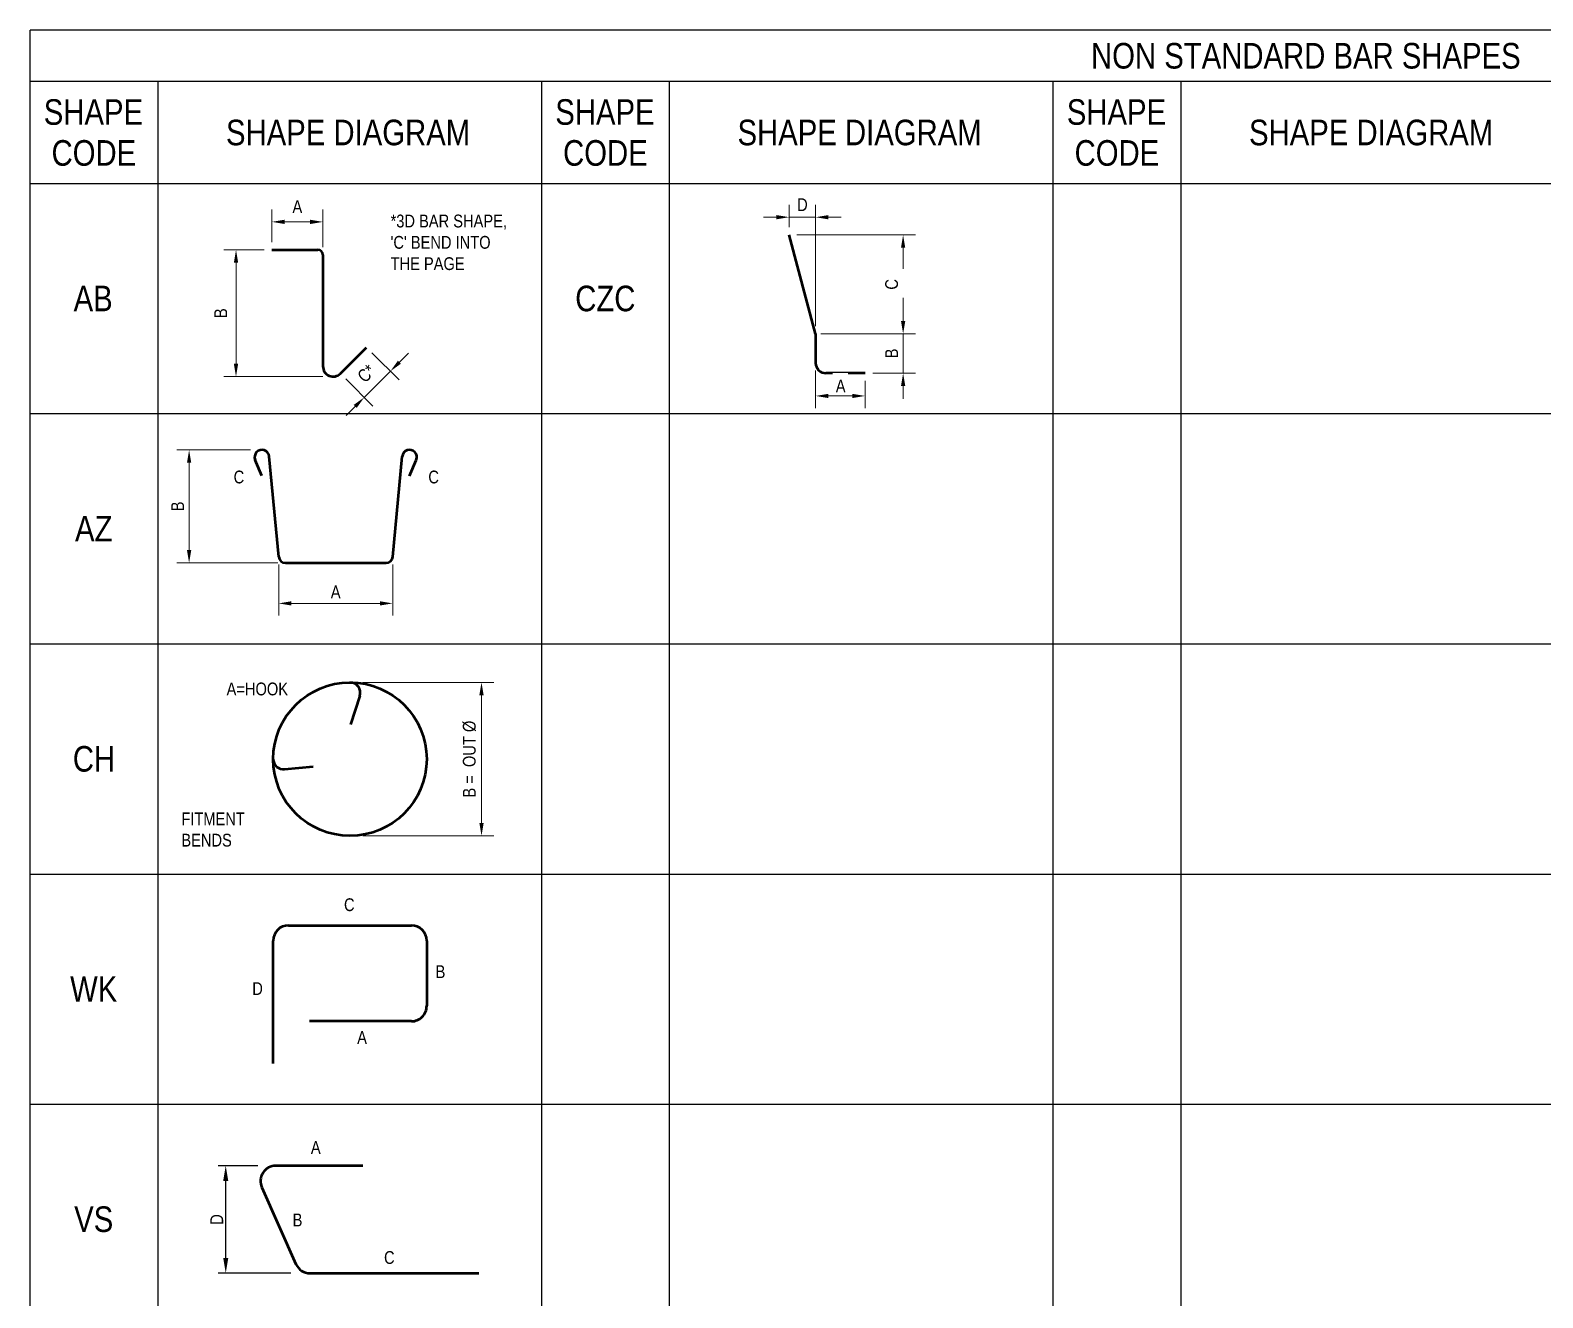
# Model space of a CAD drawing. Header units: metres. Extents: x 3.72 to 4.22, y 1.867 to 2.347.
# Drawn here: x 3.7205 to 4.0162, y 2.0995 to 2.3473 of the extents above; entities that cross this region are included whole.
import ezdxf

# ---------------------------------------------------------------- set-up
doc = ezdxf.new("R2010")
doc.units = ezdxf.units.M
doc.layers.get('Defpoints').update_dxf_attribs({"color": 41})
for name, color, linetype, lineweight in [('A-ANNO-DIMS', 7, 'Continuous', 9), ('A-DETL', 7, 'Continuous', 13), ('G-ANNO-TEXT', 7, 'Continuous', 9)]:
    doc.layers.add(name, color=color, linetype=linetype, lineweight=lineweight)
doc.styles.add('Arial Narrow', font='ARIALN.TTF', dxfattribs={"height": 0.005})
doc.styles.add('Arial Narrow_1', font='ARIALN.TTF', dxfattribs={"height": 0.0025})
doc.styles.add('Arial Narrow_2', font='ARIALN.TTF', dxfattribs={"height": 0.0025})
doc.dimstyles.new('____ddd____', dxfattribs={"dimscale": 0.3048, "dimtxt": 0.002558577434045649, "dimasz": 0.00984251968503937, "dimexe": 0.004921259842519685, "dimexo": 0.003280839895013123, "dimgap": 0.001640419947506562, "dimtad": 1, "dimdec": 0, "dimlfac": 1000, "dimzin": 0, "dimdsep": 46, "dimtxsty": 'Arial Narrow_1', "dimsah": 1, "dimcen": 0.09, "dimaunit": 1, "dimadec": 4, "dimazin": 0, "dimtfac": 1, "dimtdec": 4, "dimtix": 1, "dimtmove": 0, "dimatfit": 3, "dimfxl": 1, "dimtvp": 1, "dimtolj": 1, "dimtzin": 0, "dimarcsym": 2})
doc.dimstyles.new('Dimension_Arc_Length_T__mm_', dxfattribs={"dimscale": 0.3048, "dimtxt": 0.002558577434045649, "dimasz": 0.008202099737532808, "dimexe": 0.007874015748031494, "dimexo": 0.004921259842519685, "dimgap": 0.003280839895013123, "dimtad": 1, "dimdec": 0, "dimlfac": 1000, "dimzin": 0, "dimdsep": 46, "dimtxsty": 'Arial Narrow_1', "dimsah": 1, "dimcen": 0.09, "dimaunit": 1, "dimadec": 4, "dimazin": 0, "dimtfac": 1, "dimtdec": 4, "dimtix": 1, "dimtmove": 0, "dimatfit": 3, "dimfxl": 1, "dimtvp": 1, "dimtolj": 1, "dimtzin": 0, "dimlwd": 18, "dimlwe": 18, "dimarcsym": 2})
doc.dimstyles.new('Dimension_Standard_O__mm_', dxfattribs={"dimscale": 0.3048, "dimtxt": 0.002558577434045649, "dimasz": 0.008202099737532808, "dimexe": 0.007874015748031494, "dimexo": 0.004921259842519685, "dimgap": 0.004921259842519685, "dimtad": 1, "dimdec": 0, "dimlfac": 1000, "dimzin": 0, "dimdsep": 46, "dimtxsty": 'Arial Narrow_2', "dimsah": 1, "dimcen": 0.09, "dimaunit": 1, "dimadec": 4, "dimazin": 0, "dimtfac": 1, "dimtdec": 4, "dimtix": 1, "dimtmove": 0, "dimatfit": 3, "dimfxl": 1, "dimtvp": 1, "dimtfill": 1, "dimtolj": 1, "dimtzin": 0, "dimlwd": 18, "dimlwe": 18, "dimarcsym": 2})
doc.dimstyles.new('Dimension_Standard_O__mm__1', dxfattribs={"dimscale": 0.3048, "dimtxt": 0.002558577434045649, "dimasz": 0.008202099737532808, "dimexe": 0.007874015748031494, "dimexo": 0.004921259842519685, "dimgap": 0.004921259842519685, "dimtad": 1, "dimdec": 0, "dimlfac": 1000, "dimzin": 0, "dimdsep": 46, "dimtxsty": 'Arial Narrow_1', "dimsah": 1, "dimcen": 0.09, "dimaunit": 1, "dimadec": 4, "dimazin": 0, "dimtfac": 1, "dimtdec": 4, "dimtix": 1, "dimtmove": 0, "dimatfit": 3, "dimfxl": 1, "dimtvp": 1, "dimtfill": 1, "dimtolj": 1, "dimtzin": 0, "dimlwd": 18, "dimlwe": 18, "dimarcsym": 2})
doc.dimstyles.new('Dimension_Standard_O__mm__2', dxfattribs={"dimscale": 0.3048, "dimtxt": 0.002558577434045649, "dimasz": 0.008202099737532808, "dimexe": 0.007874015748031494, "dimexo": 0.004921259842519685, "dimgap": 0.004921259842519685, "dimtad": 1, "dimdec": 0, "dimlfac": 1000, "dimzin": 0, "dimdsep": 46, "dimtxsty": 'Arial Narrow_2', "dimsah": 1, "dimcen": 0.09, "dimaunit": 1, "dimadec": 4, "dimazin": 0, "dimtfac": 1, "dimtdec": 4, "dimtix": 1, "dimtmove": 2, "dimatfit": 3, "dimfxl": 1, "dimtvp": 1, "dimtfill": 1, "dimtolj": 1, "dimtzin": 0, "dimlwd": 18, "dimlwe": 18, "dimarcsym": 2})
doc.dimstyles.new('Dimension_Standard_T__mm_', dxfattribs={"dimscale": 0.3048, "dimtxt": 0.002558577434045649, "dimasz": 0.008202099737532808, "dimexe": 0.007874015748031494, "dimexo": 0.004921259842519685, "dimgap": 0.003280839895013123, "dimtad": 1, "dimdec": 0, "dimlfac": 1000, "dimzin": 0, "dimdsep": 46, "dimtxsty": 'Arial Narrow_1', "dimsah": 1, "dimcen": 0.09, "dimaunit": 1, "dimadec": 4, "dimazin": 0, "dimtfac": 1, "dimtdec": 4, "dimtix": 1, "dimtmove": 0, "dimatfit": 3, "dimfxl": 1, "dimtvp": 1, "dimtolj": 1, "dimtzin": 0, "dimlwd": 18, "dimlwe": 18, "dimarcsym": 2})

# ---------------------------------------------------------------- blocks, each defined once
blk = doc.blocks.new('DIMBLOCK5-BAR SHAPES DIAGRAM - SHEET 02')
at = {"layer": 'A-ANNO-DIMS', "color": 0, "lineweight": -2, "transparency": 16777216}
for p, q in [((3.764997570802059, 2.125270390517827), (3.757210543452182, 2.125270390517827)), ((3.758710543452182, 2.107270390517827), (3.758710543452182, 2.122270390517827)), ((3.771431776727891, 2.104270390517827), (3.757210543452182, 2.104270390517827))]:
    blk.add_line(p, q, dxfattribs=at)
at = {"layer": 'A-ANNO-DIMS', "color": 0, "transparency": 16777216}
for points in [[(3.758210543452182, 2.122270390517827), (3.759210543452182, 2.122270390517827), (3.758710543452182, 2.125270390517827)], [(3.758210543452182, 2.107270390517827), (3.759210543452182, 2.107270390517827), (3.758710543452182, 2.104270390517827)]]:
    blk.add_solid(points, dxfattribs=at)
at = {"layer": 'Defpoints', "color": 0, "transparency": 16777216}
for p in [(3.758710543452182, 2.125270390517827), (3.765997570802059, 2.125270390517827), (3.772431776727891, 2.104270390517827)]:
    blk.add_point(p, dxfattribs=at)
at = {"layer": 'A-ANNO-DIMS', "color": 0, "transparency": 16777216, "insert": (3.756960543452182, 2.114770390517825), "char_height": 0.0025, "width": 0.002485475221644345, "attachment_point": 5, "rotation": 90, "style": 'Arial Narrow_1'}
blk.add_mtext('\\A1;D', dxfattribs=at)
blk = doc.blocks.new('DIMBLOCK6-BAR SHAPES DIAGRAM - SHEET 02')
at = {"layer": 'A-ANNO-DIMS', "color": 0, "lineweight": 18, "transparency": 16777216}
for p, q in [((3.785495474092664, 2.219770390518341), (3.811114487241089, 2.219770390518341)), ((3.808714487241089, 2.19227039051834), (3.808714487241089, 2.217270390518341)), ((3.785495474092664, 2.18977039051834), (3.811114487241089, 2.18977039051834))]:
    blk.add_line(p, q, dxfattribs=at)
at = {"layer": 'A-ANNO-DIMS', "color": 0, "transparency": 16777216}
for points in [[(3.808297820574422, 2.217270390518341), (3.809131153907756, 2.217270390518341), (3.808714487241089, 2.219770390518341)], [(3.808297820574422, 2.19227039051834), (3.809131153907756, 2.19227039051834), (3.808714487241089, 2.18977039051834)]]:
    blk.add_solid(points, dxfattribs=at)
at = {"layer": 'Defpoints', "color": 0, "transparency": 16777216}
for p in [(3.783995474092664, 2.219770390518341), (3.808714487241089, 2.219770390518341), (3.783995474092664, 2.18977039051834)]:
    blk.add_point(p, dxfattribs=at)
at = {"layer": 'A-ANNO-DIMS', "color": 0, "lineweight": 18, "transparency": 16777216, "insert": (3.806368136627173, 2.204770390518339), "char_height": 0.0025, "width": 0.01812934867552345, "attachment_point": 5, "rotation": 90, "style": 'Arial Narrow_1'}
blk.add_mtext('\\A1;B =  OUT Ø', dxfattribs=at)
blk = doc.blocks.new('DIMBLOCK12-BAR SHAPES DIAGRAM - SHEET 02')
at = {"layer": 'A-ANNO-DIMS', "color": 0, "lineweight": 18, "transparency": 16777216}
for p, q in [((3.767713469662134, 2.305839057857335), (3.767713469662134, 2.312207411527755)), ((3.770213469662134, 2.309807411527755), (3.775213469662133, 2.309807411527755)), ((3.777713469662133, 2.304839057857335), (3.777713469662133, 2.312207411527755))]:
    blk.add_line(p, q, dxfattribs=at)
at = {"layer": 'A-ANNO-DIMS', "color": 0, "transparency": 16777216}
for points in [[(3.770213469662134, 2.310224078194422), (3.770213469662134, 2.309390744861088), (3.767713469662134, 2.309807411527755)], [(3.775213469662133, 2.310224078194422), (3.775213469662133, 2.309390744861088), (3.777713469662133, 2.309807411527755)]]:
    blk.add_solid(points, dxfattribs=at)
at = {"layer": 'Defpoints', "color": 0, "transparency": 16777216}
for p in [(3.777713469662133, 2.309807411527755), (3.767713469662134, 2.304339057857335), (3.777713469662133, 2.303339057857335)]:
    blk.add_point(p, dxfattribs=at)
at = {"layer": 'A-ANNO-DIMS', "color": 0, "lineweight": 18, "transparency": 16777216, "insert": (3.772713469662134, 2.312791893110293), "char_height": 0.0025, "width": 0.0022905359885742, "attachment_point": 5, "style": 'Arial Narrow_2', "bg_fill": 3, "box_fill_scale": 1.1, "bg_fill_color": 256, "bg_fill_true_color": 13158600, "bg_fill_transparency": 0}
blk.add_mtext('\\A1;\u200eA', dxfattribs=at)
blk = doc.blocks.new('DIMBLOCK13-BAR SHAPES DIAGRAM - SHEET 02')
at = {"layer": 'A-ANNO-DIMS', "color": 0, "lineweight": 18, "transparency": 16777216}
for p, q in [((3.766213469662135, 2.304339057857336), (3.758319932856125, 2.304339057857336)), ((3.760719932856125, 2.282065934135546), (3.760719932856125, 2.301839057857336)), ((3.777713469662135, 2.279565934135546), (3.758319932856125, 2.279565934135546))]:
    blk.add_line(p, q, dxfattribs=at)
at = {"layer": 'A-ANNO-DIMS', "color": 0, "transparency": 16777216}
for points in [[(3.760303266189458, 2.301839057857336), (3.761136599522791, 2.301839057857336), (3.760719932856125, 2.304339057857336)], [(3.760303266189458, 2.282065934135546), (3.761136599522791, 2.282065934135546), (3.760719932856125, 2.279565934135546)]]:
    blk.add_solid(points, dxfattribs=at)
at = {"layer": 'Defpoints', "color": 0, "transparency": 16777216}
for p in [(3.760719932856125, 2.304339057857336), (3.767713469662135, 2.304339057857336), (3.779213469662135, 2.279565934135546)]:
    blk.add_point(p, dxfattribs=at)
at = {"layer": 'A-ANNO-DIMS', "color": 0, "lineweight": 18, "transparency": 16777216, "insert": (3.757735451273587, 2.291952495996439), "char_height": 0.0025, "width": 0.0022905359885742, "attachment_point": 5, "rotation": 90, "style": 'Arial Narrow_2', "bg_fill": 3, "box_fill_scale": 1.1, "bg_fill_color": 256, "bg_fill_true_color": 13158600, "bg_fill_transparency": 0}
blk.add_mtext('\\A1;\u200eB', dxfattribs=at)
blk = doc.blocks.new('DIMBLOCK14-BAR SHAPES DIAGRAM - SHEET 02')
at = {"layer": 'A-ANNO-DIMS', "color": 0, "lineweight": 18, "transparency": 16777216}
for p, q in [((3.787297039030023, 2.284199756035129), (3.792591927565749, 2.278904867499402)), ((3.792662638243868, 2.282369690727217), (3.794430405196834, 2.284137457680183)), ((3.785786175657164, 2.275493228140514), (3.790894871290901, 2.28060192377425)), ((3.782188343396286, 2.279091060401392), (3.787483231932011, 2.273796171865666)), ((3.784018408704197, 2.273725461187547), (3.782250641751231, 2.271957694234581))]:
    blk.add_line(p, q, dxfattribs=at)
at = {"layer": 'A-ANNO-DIMS', "color": 0, "transparency": 16777216}
for points in [[(3.792368010418374, 2.282664318552711), (3.792957266069363, 2.282075062901722), (3.790894871290901, 2.28060192377425)], [(3.783723780878702, 2.274020089013042), (3.784313036529691, 2.273430833362053), (3.785786175657164, 2.275493228140514)]]:
    blk.add_solid(points, dxfattribs=at)
at = {"layer": 'Defpoints', "color": 0, "transparency": 16777216}
for p in [(3.786236378858244, 2.285260416206909), (3.781127683224506, 2.280151720573172), (3.790894871290901, 2.28060192377425)]:
    blk.add_point(p, dxfattribs=at)
at = {"layer": 'A-ANNO-DIMS', "color": 0, "lineweight": 18, "transparency": 16777216, "insert": (3.786214500339807, 2.280173599091607), "char_height": 0.0025, "width": 0.003801315044867821, "attachment_point": 5, "rotation": 44.999999999995026, "style": 'Arial Narrow_2', "bg_fill": 3, "box_fill_scale": 1.1, "bg_fill_color": 256, "bg_fill_true_color": 13158600, "bg_fill_transparency": 0}
blk.add_mtext('\\A1;\u200eC*', dxfattribs=at)
blk = doc.blocks.new('DIMBLOCK17-BAR SHAPES DIAGRAM - SHEET 02')
at = {"layer": 'A-ANNO-DIMS', "color": 0, "lineweight": 18, "transparency": 16777216}
for p, q in [((3.762057311625437, 2.265232994187327), (3.749150931315948, 2.265232994187327)), ((3.751550931315948, 2.245628888458062), (3.751550931315948, 2.262732994187327)), ((3.768866887076954, 2.243128888458062), (3.749150931315948, 2.243128888458062))]:
    blk.add_line(p, q, dxfattribs=at)
at = {"layer": 'A-ANNO-DIMS', "color": 0, "transparency": 16777216}
for points in [[(3.751134264649282, 2.262732994187327), (3.751967597982615, 2.262732994187327), (3.751550931315948, 2.265232994187327)], [(3.751134264649282, 2.245628888458062), (3.751967597982615, 2.245628888458062), (3.751550931315948, 2.243128888458062)]]:
    blk.add_solid(points, dxfattribs=at)
at = {"layer": 'Defpoints', "color": 0, "transparency": 16777216}
for p in [(3.751550931315948, 2.265232994187327), (3.763557311625437, 2.265232994187327), (3.770366887076954, 2.243128888458062)]:
    blk.add_point(p, dxfattribs=at)
at = {"layer": 'A-ANNO-DIMS', "color": 0, "lineweight": 18, "transparency": 16777216, "insert": (3.749300931315948, 2.254180941322693), "char_height": 0.0025, "width": 0.0022905359885742, "attachment_point": 5, "rotation": 90, "style": 'Arial Narrow_1'}
blk.add_mtext('\\A1;B', dxfattribs=at)
blk = doc.blocks.new('DIMBLOCK18-BAR SHAPES DIAGRAM - SHEET 02')
at = {"layer": 'A-ANNO-DIMS', "color": 0, "lineweight": 18, "transparency": 16777216}
for p, q in [((3.769061868462023, 2.242816121679635), (3.769061868462023, 2.232822244652293)), ((3.791351314899007, 2.242816121679635), (3.791351314899007, 2.232822244652293)), ((3.771561868462022, 2.235222244652293), (3.788851314899007, 2.235222244652293))]:
    blk.add_line(p, q, dxfattribs=at)
at = {"layer": 'A-ANNO-DIMS', "color": 0, "transparency": 16777216}
for points in [[(3.771561868462022, 2.23563891131896), (3.771561868462022, 2.234805577985626), (3.769061868462023, 2.235222244652293)], [(3.788851314899007, 2.23563891131896), (3.788851314899007, 2.234805577985626), (3.791351314899007, 2.235222244652293)]]:
    blk.add_solid(points, dxfattribs=at)
at = {"layer": 'Defpoints', "color": 0, "transparency": 16777216}
for p in [(3.769061868462023, 2.244316121679635), (3.791351314899007, 2.244316121679635), (3.791351314899007, 2.235222244652293)]:
    blk.add_point(p, dxfattribs=at)
at = {"layer": 'A-ANNO-DIMS', "color": 0, "lineweight": 18, "transparency": 16777216, "insert": (3.780206591680515, 2.237472244652293), "char_height": 0.0025, "width": 0.0022905359885742, "attachment_point": 5, "style": 'Arial Narrow_1'}
blk.add_mtext('\\A1;A', dxfattribs=at)
blk = doc.blocks.new('DIMBLOCK20-BAR SHAPES DIAGRAM - SHEET 02')
at = {"layer": 'A-ANNO-DIMS', "color": 0, "lineweight": 18, "transparency": 16777216}
for p, q in [((3.874038775981442, 2.280727597199414), (3.874038775981442, 2.273379018946949)), ((3.883684680960807, 2.278727597199415), (3.883684680960807, 2.273379018946949)), ((3.876538775981442, 2.275779018946949), (3.881184680960807, 2.275779018946949))]:
    blk.add_line(p, q, dxfattribs=at)
at = {"layer": 'A-ANNO-DIMS', "color": 0, "transparency": 16777216}
for points in [[(3.876538775981442, 2.276195685613616), (3.876538775981442, 2.275362352280282), (3.874038775981442, 2.275779018946949)], [(3.881184680960807, 2.276195685613616), (3.881184680960807, 2.275362352280282), (3.883684680960807, 2.275779018946949)]]:
    blk.add_solid(points, dxfattribs=at)
at = {"layer": 'Defpoints', "color": 0, "transparency": 16777216}
for p in [(3.874038775981442, 2.282227597199414), (3.883684680960807, 2.280227597199415), (3.883684680960807, 2.275779018946949)]:
    blk.add_point(p, dxfattribs=at)
at = {"layer": 'A-ANNO-DIMS', "color": 0, "lineweight": 18, "transparency": 16777216, "insert": (3.878861728471125, 2.278763500529486), "char_height": 0.0025, "attachment_point": 5, "style": 'Arial Narrow_1', "bg_fill": 3, "box_fill_scale": 1.1, "bg_fill_color": 256, "bg_fill_true_color": 13158600, "bg_fill_transparency": 0}
blk.add_mtext('\\A1;\u200e', dxfattribs=at)
blk = doc.blocks.new('DIMBLOCK21-BAR SHAPES DIAGRAM - SHEET 02')
at = {"layer": 'A-ANNO-DIMS', "color": 0, "lineweight": 18, "transparency": 16777216}
for p, q in [((3.868862395079393, 2.308749519055659), (3.868862395079393, 2.313118274641128)), ((3.874038775981443, 2.289431002529877), (3.874038775981443, 2.313118274641128)), ((3.866362395079393, 2.310718274641128), (3.863862395079393, 2.310718274641128)), ((3.876538775981443, 2.310718274641128), (3.879038775981443, 2.310718274641128))]:
    blk.add_line(p, q, dxfattribs=at)
at = {"layer": 'Defpoints', "color": 0, "transparency": 16777216}
for p in [(3.868862395079393, 2.307249519055659), (3.874038775981443, 2.287931002529877)]:
    blk.add_point(p, dxfattribs=at)
at = {"layer": 'A-ANNO-DIMS', "color": 0, "lineweight": 18, "transparency": 16777216, "insert": (3.870414970854733, 2.314416489696017), "char_height": 0.0025, "width": 0.002485475221644345, "attachment_point": 1, "line_spacing_factor": 0.9746961653507233, "style": 'Arial Narrow_2', "bg_fill": 3, "box_fill_scale": 1.1, "bg_fill_color": 256, "bg_fill_true_color": 13158600, "bg_fill_transparency": 0}
blk.add_mtext('\\A1;\u200eD', dxfattribs=at)
at = {"layer": 'A-ANNO-DIMS', "color": 0, "lineweight": 18, "transparency": 16777216}
blk.add_line((3.868862395079393, 2.310718274641128), (3.874038775981443, 2.310718274641128), dxfattribs=at)
at = {"layer": 'A-ANNO-DIMS', "color": 0, "transparency": 16777216}
for points in [[(3.866362395079393, 2.311134941307795), (3.866362395079393, 2.310301607974461), (3.868862395079393, 2.310718274641128)], [(3.876538775981443, 2.311134941307795), (3.876538775981443, 2.310301607974461), (3.874038775981443, 2.310718274641128)]]:
    blk.add_solid(points, dxfattribs=at)
at = {"layer": 'Defpoints', "color": 0, "transparency": 16777216}
blk.add_point((3.874038775981443, 2.310718274641128), dxfattribs=at)
blk = doc.blocks.new('DIMBLOCK22-BAR SHAPES DIAGRAM - SHEET 02')
at = {"layer": 'A-ANNO-DIMS', "color": 0, "lineweight": 18, "transparency": 16777216}
for p, q in [((3.891138556082587, 2.290431002529878), (3.891138556082587, 2.292931002529878)), ((3.875038775981444, 2.287931002529878), (3.893538556082587, 2.287931002529878)), ((3.885184680960809, 2.280227597199416), (3.893538556082587, 2.280227597199416)), ((3.891138556082587, 2.277727597199416), (3.891138556082587, 2.275227597199416))]:
    blk.add_line(p, q, dxfattribs=at)
at = {"layer": 'A-ANNO-DIMS', "color": 0, "transparency": 16777216}
for points in [[(3.890721889415921, 2.290431002529878), (3.891555222749254, 2.290431002529878), (3.891138556082587, 2.287931002529878)], [(3.890721889415921, 2.277727597199416), (3.891555222749254, 2.277727597199416), (3.891138556082587, 2.280227597199416)]]:
    blk.add_solid(points, dxfattribs=at)
at = {"layer": 'Defpoints', "color": 0, "transparency": 16777216}
for p in [(3.873538775981444, 2.287931002529878), (3.891138556082587, 2.287931002529878), (3.883684680960809, 2.280227597199416)]:
    blk.add_point(p, dxfattribs=at)
at = {"layer": 'A-ANNO-DIMS', "color": 0, "lineweight": 18, "transparency": 16777216, "insert": (3.887634700082503, 2.283124909869407), "char_height": 0.0025, "width": 0.0022905359885742, "attachment_point": 1, "rotation": 89.99999999999991, "line_spacing_factor": 0.9746961653507233, "style": 'Arial Narrow_2', "bg_fill": 3, "box_fill_scale": 1.1, "bg_fill_color": 256, "bg_fill_true_color": 13158600, "bg_fill_transparency": 0}
blk.add_mtext('\\A1;\u200eB', dxfattribs=at)
at = {"layer": 'A-ANNO-DIMS', "color": 0, "lineweight": 18, "transparency": 16777216}
blk.add_line((3.891138556082587, 2.280227597199416), (3.891138556082587, 2.287931002529878), dxfattribs=at)
blk = doc.blocks.new('DIMBLOCK23-BAR SHAPES DIAGRAM - SHEET 02')
at = {"layer": 'A-ANNO-DIMS', "color": 0, "lineweight": 18, "transparency": 16777216}
for p, q in [((3.870362395079395, 2.307249519055659), (3.893538556082587, 2.307249519055659)), ((3.891138556082587, 2.30474951905566), (3.891138556082587, 2.300638618380021)), ((3.891138556082587, 2.290431002529878), (3.891138556082587, 2.294956149075792)), ((3.875538775981445, 2.287931002529878), (3.893538556082587, 2.287931002529878))]:
    blk.add_line(p, q, dxfattribs=at)
at = {"layer": 'A-ANNO-DIMS', "color": 0, "transparency": 16777216}
for points in [[(3.890721889415921, 2.30474951905566), (3.891555222749254, 2.30474951905566), (3.891138556082587, 2.307249519055659)], [(3.890721889415921, 2.290431002529878), (3.891555222749254, 2.290431002529878), (3.891138556082587, 2.287931002529878)]]:
    blk.add_solid(points, dxfattribs=at)
at = {"layer": 'Defpoints', "color": 0, "transparency": 16777216}
for p in [(3.868862395079395, 2.307249519055659), (3.891138556082587, 2.307249519055659), (3.874038775981445, 2.287931002529878)]:
    blk.add_point(p, dxfattribs=at)
at = {"layer": 'A-ANNO-DIMS', "color": 0, "lineweight": 18, "transparency": 16777216, "insert": (3.887634700082503, 2.296554646117082), "char_height": 0.0025, "width": 0.002485475221644345, "attachment_point": 1, "rotation": 89.99999999999991, "line_spacing_factor": 0.9746961653507233, "style": 'Arial Narrow_2', "bg_fill": 3, "box_fill_scale": 1.1, "bg_fill_color": 256, "bg_fill_true_color": 13158600, "bg_fill_transparency": 0}
blk.add_mtext('\\A1;\u200eC', dxfattribs=at)

msp = doc.modelspace()

# ---------------------------------------------------------------- linework, layer by layer
at = {"layer": 'A-DETL', "lineweight": 25}
for p, q in [((3.720495474092663, 1.867270390518082), (3.720495474092663, 2.347270390518339)), ((4.220495474092663, 2.347270390518339), (3.720495474092663, 2.347270390518339)), ((4.220495474092663, 2.33727039051834), (3.720495474092663, 2.33727039051834)), ((3.745495474092663, 1.867270390518082), (3.745495474092663, 2.33727039051834)), ((3.820495474092664, 1.867270390518082), (3.820495474092664, 2.33727039051834)), ((3.845495474092663, 1.867270390518082), (3.845495474092663, 2.33727039051834)), ((3.920495474092664, 1.867270390518082), (3.920495474092664, 2.33727039051834)), ((3.945495474092663, 1.867270390518082), (3.945495474092663, 2.33727039051834)), ((4.220495474092663, 2.31727039051834), (3.720495474092663, 2.31727039051834)), ((4.220495474092663, 2.272270390518339), (3.720495474092663, 2.272270390518339)), ((4.220495474092663, 2.227270390518339), (3.720495474092663, 2.227270390518339)), ((3.720495474092663, 2.182270390518339), (4.220495474092663, 2.182270390518339)), ((4.220495474092663, 2.137270390518339), (3.720495474092663, 2.137270390518339))]:
    msp.add_line(p, q, dxfattribs=at)
at = {"layer": 'A-DETL', "lineweight": 50}
for p, q in [((3.874038775981443, 2.287931002529877), (3.868862395079393, 2.307249519055659)), ((3.767713469662134, 2.304339057857335), (3.776713469662133, 2.304339057857335)), ((3.777713469662134, 2.303339057857335), (3.777713469662134, 2.281565934135545)), ((3.874038775981443, 2.287931002529877), (3.874038775981443, 2.282227597199414)), ((3.781127683224507, 2.280151720573171), (3.786236378858244, 2.285260416206909)), ((3.883684680960807, 2.280227597199415), (3.876038775981442, 2.280227597199415)), ((3.765763301320813, 2.260187780995312), (3.764465222321007, 2.26324586347803)), ((3.769061868462022, 2.244316121679635), (3.767202945735972, 2.263938909975811)), ((3.791351314899007, 2.244316121679635), (3.793210237625056, 2.263938909975811)), ((3.794649882040215, 2.260187780995312), (3.795947961040021, 2.26324586347803)), ((3.770366887076952, 2.243128888458061), (3.790046296284077, 2.243128888458061)), ((3.784902105282585, 2.217166438942784), (3.783115592429523, 2.211526547824523)), ((3.770198953277408, 2.20278076838804), (3.775825305781895, 2.203356176955967)), ((3.770995474092663, 2.172270390517826), (3.794995474092663, 2.172270390517826)), ((3.767995474092663, 2.145270390517826), (3.767995474092663, 2.169270390517827)), ((3.797995474092663, 2.169270390517827), (3.797995474092663, 2.156514373092798)), ((3.794995474092663, 2.153514373092798), (3.775076673586676, 2.153514373092798)), ((3.785495474092659, 2.125270390517826), (3.768506297553898, 2.125270390517826)), ((3.76576566118097, 2.1210501805886), (3.772444091460599, 2.106050180588598)), ((3.775184727833527, 2.104270390517826), (3.80819983407754, 2.104270390517826))]:
    msp.add_line(p, q, dxfattribs=at)
at = {"layer": 'A-DETL', "color": 7, "lineweight": 9, "true_color": 0xffffff}
msp.add_line((3.763557311625435, 2.265232994187326), (3.761557311625435, 2.265232994187326), dxfattribs=at)
at = {"layer": 'A-DETL', "lineweight": 18}
for p, q in [((3.782995474092662, 2.21977039051834), (3.783995474092662, 2.21977039051834)), ((3.782995474092662, 2.189770390518339), (3.783995474092662, 2.189770390518339))]:
    msp.add_line(p, q, dxfattribs=at)
at = {"layer": 'A-DETL', "lineweight": 50}
msp.add_circle((3.782995474092662, 2.204770390518339), 0.01500000000000101, dxfattribs=at)
for centre, radius, start, end in [((3.776713469662133, 2.303339057857335), 0.0009999999999998899, 0, 90), ((3.779713469662133, 2.281565934135545), 0.00199999999999978, 180, 315.000000000006), ((3.876038775981442, 2.282227597199414), 0.00199999999999978, 180, 269.9999999999996), ((3.7657804754457, 2.263804155306402), 0.001428838880923201, 5.411642646503895, 202.9999999999971), ((3.794632707915329, 2.263804155306402), 0.001428838880923027, 337.0000000000047, 174.5883573534968), ((3.770366887076952, 2.244439749816707), 0.001310861358645443, 185.4116426465064, 269.9999999999996), ((3.790046296284077, 2.244439749816707), 0.001310861358644999, 269.9999999999996, 354.5883573534948), ((3.782995474092663, 2.217770390518341), 0.00199999999999978, 342.4236877655285, 90), ((3.769995474092661, 2.204770390518339), 0.002000000000000224, 180, 275.8393527575979), ((3.770995474092663, 2.169270390517827), 0.003000000000000114, 90, 180), ((3.794995474092663, 2.169270390517827), 0.003000000000000114, 0, 90), ((3.794995474092663, 2.156514373092798), 0.003000000000000114, 269.9999999999996, 0), ((3.768506297553898, 2.122270390517826), 0.003000000000000114, 90, 203.9999999999979), ((3.775184727833527, 2.107270390517826), 0.002999999999999813, 203.9999999999998, 269.9999999999996)]:
    msp.add_arc(centre, radius, start, end, dxfattribs=at)

# ---------------------------------------------------------------- texts
at = {"layer": 'G-ANNO-TEXT', "attachment_point": 1, "bg_fill": 3, "box_fill_scale": 1, "bg_fill_color": 256, "bg_fill_transparency": 0}
for s, insert, char_height, style in [('NON STANDARD BAR SHAPES', (3.927871336650806, 2.344783735368914), 0.005, 'Arial Narrow'), ('SHAPE DIAGRAM', (3.758764957735984, 2.329783735368915), 0.005, 'Arial Narrow'), ('SHAPE DIAGRAM', (3.858764957735984, 2.329783735368915), 0.005, 'Arial Narrow'), ('SHAPE DIAGRAM', (3.958764957735984, 2.329783735368915), 0.005, 'Arial Narrow'), ('CODE', (3.724659662058863, 2.325785089535581), 0.005, 'Arial Narrow'), ('CODE', (3.824659662058863, 2.325785089535581), 0.005, 'Arial Narrow'), ('CODE', (3.924659662058863, 2.325785089535581), 0.005, 'Arial Narrow'), ('*3D BAR SHAPE, ', (3.79093807892074, 2.311223227221165), 0.0025, 'Arial Narrow_1'), ('THE PAGE', (3.79093807892074, 2.302888852221165), 0.0025, 'Arial Narrow_1'), ('AB', (3.728969649643222, 2.29733298137851), 0.005, 'Arial Narrow'), ('CZC', (3.827033586677023, 2.297332981378509), 0.005, 'Arial Narrow'), ('C', (3.798319476932421, 2.261180474503996), 0.0025, 'Arial Narrow_1'), ('AZ', (3.729248586677023, 2.25233298137851), 0.005, 'Arial Narrow'), ('CH', (3.728818586677022, 2.20733298137851), 0.005, 'Arial Narrow'), ('C', (3.781833602499852, 2.177563698152285), 0.0025, 'Arial Narrow_1'), ('B', (3.799736202608774, 2.16446263569218), 0.0025, 'Arial Narrow_1'), ('WK', (3.728288586677023, 2.162332981377996), 0.005, 'Arial Narrow'), ('D', (3.763903362994282, 2.161162222427518), 0.0025, 'Arial Narrow_1'), ('A', (3.784406439234954, 2.151599436899171), 0.0025, 'Arial Narrow_1'), ('A', (3.775357289916856, 2.1301042165635), 0.0025, 'Arial Narrow_1'), ('VS', (3.729083586677024, 2.117332981377996), 0.005, 'Arial Narrow'), ('C', (3.789659539799255, 2.108589801137237), 0.0025, 'Arial Narrow_1')]:
    msp.add_mtext(s, dxfattribs=dict(at, insert=insert, char_height=char_height, style=style))
at = {"layer": 'G-ANNO-TEXT', "char_height": 0.0025, "attachment_point": 1, "style": 'Arial Narrow_1', "bg_fill": 3, "box_fill_scale": 1, "bg_fill_color": 256, "bg_fill_true_color": 13158600, "bg_fill_transparency": 0}
for s, insert in [('FITMENT ', (3.750037647226132, 2.194348547555407)), ('BENDS', (3.750037647226132, 2.190181360055407))]:
    msp.add_mtext(s, dxfattribs=dict(at, insert=insert))

# ---------------------------------------------------------------- dimensions: what is measured, and where the dimension line sits
at = {"layer": 'A-ANNO-DIMS', "lineweight": 18}
for base, p1, p2, text, dimstyle, override, picture, middle in [((3.751550931315948, 2.265232994187327), (3.770366887076952, 2.243128888458061), (3.763557311625435, 2.265232994187326), 'B', 'Dimension_Standard_T__mm_', {"dimpost": '<>', "dimfxl": 0.02312924140391147}, 'DIMBLOCK17-BAR SHAPES DIAGRAM - SHEET 02', (3.749300931315948, 2.254180941322693)), ((3.808714487241089, 2.219770390518341), (3.783995474092662, 2.189770390518339), (3.783995474092662, 2.21977039051834), 'B =  OUT Ø', 'Dimension_Arc_Length_T__mm_', {"dimpost": '<>', "dimfxl": 0.03000000000000158}, 'DIMBLOCK6-BAR SHAPES DIAGRAM - SHEET 02', (3.806368136627173, 2.204770390518339))]:
    dim = msp.add_linear_dim(base=base, p1=p1, p2=p2, angle=89.99999999999991, text=text, dimstyle=dimstyle, override=override, dxfattribs=at)
    dim.commit()
    dim.dimension.update_dxf_attribs({"geometry": picture, "text_midpoint": middle})
dim = msp.add_linear_dim(base=(3.791351314899007, 2.235222244652293), p1=(3.769061868462023, 2.244316121679635), p2=(3.791351314899007, 2.244316121679635), text='A', dimstyle='Dimension_Standard_T__mm_', override={"dimpost": '<>', "dimfxl": 0.02228944643698449}, dxfattribs=at)
dim.commit()
dim.dimension.update_dxf_attribs({"geometry": 'DIMBLOCK18-BAR SHAPES DIAGRAM - SHEET 02', "text_midpoint": (3.780206591680515, 2.237472244652293)})

# ---------------------------------------------------------------- next in the draw order: texts
at = {"layer": 'G-ANNO-TEXT', "attachment_point": 1, "bg_fill": 3, "box_fill_scale": 1, "bg_fill_color": 256, "bg_fill_transparency": 0}
for s, insert, char_height, style in [('SHAPE ', (3.723138307892196, 2.333788735368915), 0.005, 'Arial Narrow'), ('SHAPE ', (3.823138307892196, 2.333788735368915), 0.005, 'Arial Narrow'), ('SHAPE ', (3.923138307892196, 2.333788735368915), 0.005, 'Arial Narrow'), ("'C' BEND INTO ", (3.79093807892074, 2.307056039721165), 0.0025, 'Arial Narrow_1'), ('A', (3.877973396439066, 2.278973451454236), 0.0025, 'Arial Narrow_1'), ('C', (3.760254733464313, 2.261180474503996), 0.0025, 'Arial Narrow_1'), ('A=HOOK', (3.758877926143492, 2.219739246276963), 0.0025, 'Arial Narrow_1'), ('B', (3.771787504240319, 2.115927829169163), 0.0025, 'Arial Narrow_1')]:
    msp.add_mtext(s, dxfattribs=dict(at, insert=insert, char_height=char_height, style=style))

# ---------------------------------------------------------------- next in the draw order: dimensions: what is measured, and where the dimension line sits
at = {"layer": 'A-ANNO-DIMS', "lineweight": 18}
dim = msp.add_linear_dim(base=(3.777713469662133, 2.309807411527755), p1=(3.767713469662134, 2.304339057857335), p2=(3.777713469662133, 2.303339057857335), text='\u200eA', dimstyle='Dimension_Standard_O__mm_', override={"dimpost": '<>', "dimfxl": 0.01004987562112023}, dxfattribs=at)
dim.commit()
dim.dimension.update_dxf_attribs({"geometry": 'DIMBLOCK12-BAR SHAPES DIAGRAM - SHEET 02', "text_midpoint": (3.772713469662134, 2.312791893110293)})
dim = msp.add_linear_dim(base=(3.874038775981443, 2.310718274641128), p1=(3.868862395079393, 2.307249519055659), p2=(3.874038775981443, 2.287931002529877), text='\u200eD', dimstyle='Dimension_Standard_O__mm__2', override={"dimpost": '<>', "dimfxl": 0.01999999999999994}, dxfattribs=at)
dim.commit()
dim.dimension.update_dxf_attribs({"geometry": 'DIMBLOCK21-BAR SHAPES DIAGRAM - SHEET 02', "text_midpoint": (3.871657708465555, 2.312749823029351), "dimtype": 160})
dim = msp.add_linear_dim(base=(3.790894871290901, 2.28060192377425), p1=(3.781127683224506, 2.280151720573172), p2=(3.786236378858244, 2.285260416206909), angle=44.99999999999502, text='\u200eC*', dimstyle='Dimension_Standard_O__mm_', override={"dimpost": '<>', "dimfxl": 0.007224786651267634}, dxfattribs=at)
dim.commit()
dim.dimension.update_dxf_attribs({"geometry": 'DIMBLOCK14-BAR SHAPES DIAGRAM - SHEET 02', "text_midpoint": (3.786214500339807, 2.280173599091607)})

# ---------------------------------------------------------------- next in the draw order: dimensions: what is measured, and where the dimension line sits
dim = msp.add_linear_dim(base=(3.760719932856125, 2.304339057857336), p1=(3.779213469662133, 2.279565934135545), p2=(3.767713469662134, 2.304339057857335), angle=89.99999999999991, text='\u200eB', dimstyle='Dimension_Standard_O__mm_', override={"dimpost": '<>', "dimfxl": 0.02731222544823237}, dxfattribs=at)
dim.commit()
dim.dimension.update_dxf_attribs({"geometry": 'DIMBLOCK13-BAR SHAPES DIAGRAM - SHEET 02', "text_midpoint": (3.757735451273587, 2.291952495996439)})
dim = msp.add_linear_dim(base=(3.883684680960807, 2.275779018946949), p1=(3.874038775981442, 2.282227597199414), p2=(3.883684680960807, 2.280227597199415), text='\u200e', dimstyle='Dimension_Standard_O__mm__1', override={"dimpost": '<>', "dimfxl": 0.009851065062770538}, dxfattribs=at)
dim.commit()
dim.dimension.update_dxf_attribs({"geometry": 'DIMBLOCK20-BAR SHAPES DIAGRAM - SHEET 02', "text_midpoint": (3.878861728471125, 2.278763500529486)})
at = {"layer": 'A-ANNO-DIMS'}
dim = msp.add_linear_dim(base=(3.758710543452182, 2.125270390517827), p1=(3.772431776727889, 2.104270390517826), p2=(3.765997570802057, 2.125270390517826), angle=89.99999999999991, text='D', dimstyle='____ddd____', override={"dimpost": '<>', "dimfxl": 0.021963583630547}, dxfattribs=at)
dim.commit()
dim.dimension.update_dxf_attribs({"geometry": 'DIMBLOCK5-BAR SHAPES DIAGRAM - SHEET 02', "text_midpoint": (3.756960543452182, 2.114770390517825)})

# ---------------------------------------------------------------- next in the draw order: dimensions: what is measured, and where the dimension line sits
at = {"layer": 'A-ANNO-DIMS', "lineweight": 18}
dim = msp.add_linear_dim(base=(3.891138556082587, 2.287931002529878), p1=(3.883684680960807, 2.280227597199415), p2=(3.873538775981443, 2.287931002529877), angle=89.99999999999991, text='\u200eB', dimstyle='Dimension_Standard_O__mm__2', override={"dimpost": '<>', "dimfxl": 0.01273898903114748}, dxfattribs=at)
dim.commit()
dim.dimension.update_dxf_attribs({"geometry": 'DIMBLOCK22-BAR SHAPES DIAGRAM - SHEET 02', "text_midpoint": (3.88930136674917, 2.284270177863694), "dimtype": 160, "text_rotation": 89.99999999999991})

# ---------------------------------------------------------------- next in the draw order: dimensions: what is measured, and where the dimension line sits
dim = msp.add_linear_dim(base=(3.891138556082587, 2.307249519055659), p1=(3.874038775981443, 2.287931002529877), p2=(3.868862395079393, 2.307249519055659), angle=89.99999999999991, text='\u200eC', dimstyle='Dimension_Standard_O__mm__2', override={"dimpost": '<>', "dimfxl": 0.01999999999999994}, dxfattribs=at)
dim.commit()
dim.dimension.update_dxf_attribs({"geometry": 'DIMBLOCK23-BAR SHAPES DIAGRAM - SHEET 02', "text_midpoint": (3.88930136674917, 2.297797383727905), "dimtype": 160, "text_rotation": 89.99999999999991})

doc.saveas('drawing.dxf')
